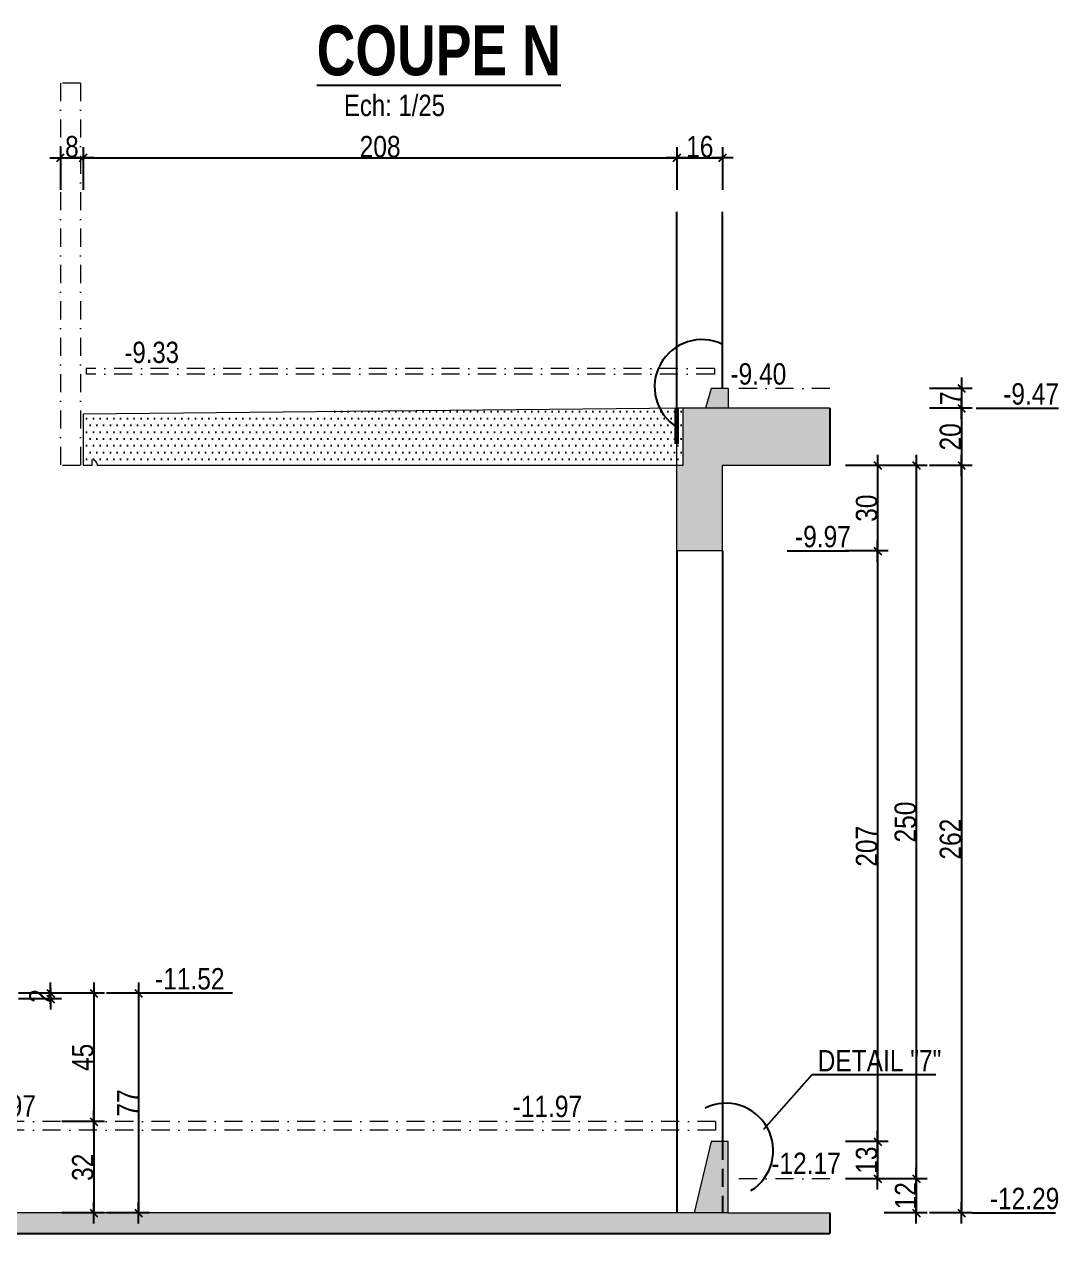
# Model space of a CAD drawing. Header units: millimetres. Extents: x 0 to 26991, y -21919 to -4.
# Drawn here: x 25078 to 25803, y -20369 to -19506 of the extents above; entities that cross this region are included whole.
import ezdxf
from ezdxf.enums import TextEntityAlignment as Align

# ---------------------------------------------------------------- set-up
doc = ezdxf.new("R2010")
doc.units = ezdxf.units.MM
for name, pattern in [('CACHE', [9.525, 6.35, -3.175]), ('CACHEX2', [19.05, 12.7, -6.35]), ('TIRETPTX2', [50.8, 25.4, -12.7, 0, -12.7])]:
    doc.linetypes.add(name, pattern=pattern)
for name, color, linetype in [('01_cote_gen', 4, 'Continuous'), ('01_linteaux', 2, 'Continuous'), ('01_murs_sup', 2, 'CACHEX2'), ('01_poch_BN', 9, 'Continuous'), ('01_poch_murs', 253, 'Continuous'), ('01_texte', 230, 'Continuous'), ('AA_COTES', 2, 'Continuous')]:
    doc.layers.add(name, color=color, linetype=linetype)
doc.layers.add('01_murs_coup', color=5, linetype='Continuous', lineweight=60)
doc.layers.add('01_tram_axes', color=2, linetype='TIRETPTX2', lineweight=9)
doc.styles.add('ARIAL NA', font='ARIALN.TTF')
doc.styles.add('Arial Narrow', font='ARIALN.TTF')
doc.styles.add('impact', font='impact.ttf')
doc.styles.add('MATTE_TXT', font='arial.ttf')
doc.styles.add('STYLE2', font='ARIALN.TTF')
doc.dimstyles.new('JB25', dxfattribs={"dimscale": 0.1, "dimtxt": 150, "dimasz": 15, "dimexe": 0.1, "dimexo": 0.1, "dimgap": 0.09, "dimtad": 1, "dimdec": 1, "dimlfac": 0.5, "dimdsep": 46, "dimtxsty": 'STYLE2', "dimblk1": 'BOND_G', "dimblk2": 'BOND_D', "dimsah": 1, "dimcen": 1.5, "dimdle": 0.01, "dimse1": 1, "dimse2": 1, "dimclrd": 4, "dimclre": 2, "dimclrt": 6, "dimazin": 2, "dimtfac": 2.333333, "dimtdec": 1, "dimtix": 1, "dimtmove": 2, "dimatfit": 3, "dimldrblk": 'BOND_G', "dimfxl": 1, "dimtolj": 1, "dimtzin": 0, "dimarcsym": 0})

# ---------------------------------------------------------------- blocks, each defined once
blk = doc.blocks.new('BOND_G')
at = {"layer": 'AA_COTES', "color": 0}
for p, q in [((0, -5), (0, 15)), ((5, 0), (-5, 0)), ((1.77, 1.77), (-1.77, -1.77))]:
    blk.add_line(p, q, dxfattribs=at)
blk = doc.blocks.new('BOND_D')
at = {"layer": 'AA_COTES', "color": 0}
for p, q in [((5, 0), (-5, 0)), ((-1.77, -1.77), (1.77, 1.77)), ((0, 5), (0, -15))]:
    blk.add_line(p, q, dxfattribs=at)
blk = doc.blocks.new('*D3466')
at = {"layer": '01_cote_gen', "color": 4, "lineweight": -2, "transparency": 16777216}
blk.add_line((25703.01, -20316.22), (25703.01, -20337.22), dxfattribs=at)
at = {"layer": 'Defpoints', "color": 0, "transparency": 16777216}
for p in [(25630.41, -20314.72), (25630.41, -20338.72), (25703.01, -20338.72)]:
    blk.add_point(p, dxfattribs=at)
at = {"layer": '01_cote_gen', "color": 4, "lineweight": -2, "transparency": 16777216, "xscale": 1.5, "yscale": 1.5, "zscale": 1.5}
for name, p, rotation in [('BOND_G', (25703.01, -20314.72), 90), ('BOND_D', (25703.01, -20338.72), 270)]:
    blk.add_blockref(name, p, dxfattribs=dict(at, rotation=rotation))
at = {"layer": '01_cote_gen', "color": 6, "transparency": 16777216, "insert": (25695.47, -20326.72), "char_height": 15, "attachment_point": 5, "rotation": 90, "style": 'STYLE2'}
blk.add_mtext('\\A1;12', dxfattribs=at)
blk = doc.blocks.new('*D3467')
at = {"layer": '01_cote_gen', "color": 4, "lineweight": -2, "ltscale": 0.1, "transparency": 16777216}
blk.add_line((25734.69, -19776.22), (25734.69, -19813.22), dxfattribs=at)
at = {"layer": 'Defpoints', "color": 0, "ltscale": 0.1, "transparency": 16777216}
for p in [(25727.19, -19774.72), (25649.99, -19814.72), (25734.69, -19814.72)]:
    blk.add_point(p, dxfattribs=at)
at = {"layer": '01_cote_gen', "color": 4, "lineweight": -2, "ltscale": 0.1, "transparency": 16777216, "xscale": 1.5, "yscale": 1.5, "zscale": 1.5}
for name, p, rotation in [('BOND_G', (25734.69, -19774.72), 90), ('BOND_D', (25734.69, -19814.72), 270)]:
    blk.add_blockref(name, p, dxfattribs=dict(at, rotation=rotation))
at = {"layer": '01_cote_gen', "color": 6, "ltscale": 0.1, "transparency": 16777216, "insert": (25727.02, -19794.72), "char_height": 15, "attachment_point": 5, "rotation": 90, "style": 'STYLE2'}
blk.add_mtext('\\A1;20', dxfattribs=at)
blk = doc.blocks.new('*D3468')
at = {"layer": '01_cote_gen', "color": 4, "lineweight": -2, "ltscale": 0.1, "transparency": 16777216}
blk.add_line((25703.01, -19816.22), (25703.01, -20313.22), dxfattribs=at)
at = {"layer": 'Defpoints', "color": 0, "ltscale": 0.1, "transparency": 16777216}
for p in [(25649.99, -19814.72), (25649.99, -20314.72), (25703.01, -20314.72)]:
    blk.add_point(p, dxfattribs=at)
at = {"layer": '01_cote_gen', "color": 4, "lineweight": -2, "ltscale": 0.1, "transparency": 16777216, "xscale": 1.5, "yscale": 1.5, "zscale": 1.5}
for name, p, rotation in [('BOND_G', (25703.01, -19814.72), 90), ('BOND_D', (25703.01, -20314.72), 270)]:
    blk.add_blockref(name, p, dxfattribs=dict(at, rotation=rotation))
at = {"layer": '01_cote_gen', "color": 6, "ltscale": 0.1, "transparency": 16777216, "insert": (25695.34, -20064.72), "char_height": 15, "attachment_point": 5, "rotation": 90, "style": 'STYLE2'}
blk.add_mtext('\\A1;250', dxfattribs=at)
blk = doc.blocks.new('*D3469')
at = {"layer": '01_murs_coup', "color": 4, "lineweight": -2, "transparency": 16777216}
blk.add_line((25675.9, -19816.22), (25675.9, -19873.22), dxfattribs=at)
at = {"layer": 'Defpoints', "color": 0, "transparency": 16777216}
for p in [(25649.99, -19814.72), (25567.28, -19874.72), (25675.9, -19874.72)]:
    blk.add_point(p, dxfattribs=at)
at = {"layer": '01_murs_coup', "color": 4, "lineweight": -2, "transparency": 16777216, "xscale": 1.5, "yscale": 1.5, "zscale": 1.5}
for name, p, rotation in [('BOND_G', (25675.9, -19814.72), 90), ('BOND_D', (25675.9, -19874.72), 270)]:
    blk.add_blockref(name, p, dxfattribs=dict(at, rotation=rotation))
at = {"layer": '01_murs_coup', "color": 6, "lineweight": 0, "transparency": 16777216, "insert": (25668.23, -19844.72), "char_height": 15, "attachment_point": 5, "rotation": 90, "style": 'STYLE2'}
blk.add_mtext('\\A1;30', dxfattribs=at)
blk = doc.blocks.new('*D3470')
at = {"layer": '01_cote_gen', "color": 4, "lineweight": -2, "ltscale": 0.1, "transparency": 16777216}
blk.add_line((25734.69, -19816.22), (25734.69, -20337.22), dxfattribs=at)
at = {"layer": 'Defpoints', "color": 0, "ltscale": 0.1, "transparency": 16777216}
for p in [(25727.19, -19814.72), (25710.51, -20338.72), (25734.69, -20338.72)]:
    blk.add_point(p, dxfattribs=at)
at = {"layer": '01_cote_gen', "color": 4, "lineweight": -2, "ltscale": 0.1, "transparency": 16777216, "xscale": 1.5, "yscale": 1.5, "zscale": 1.5}
for name, p, rotation in [('BOND_G', (25734.69, -19814.72), 90), ('BOND_D', (25734.69, -20338.72), 270)]:
    blk.add_blockref(name, p, dxfattribs=dict(at, rotation=rotation))
at = {"layer": '01_cote_gen', "color": 6, "ltscale": 0.1, "transparency": 16777216, "insert": (25727.02, -20076.72), "char_height": 15, "attachment_point": 5, "rotation": 90, "style": 'STYLE2'}
blk.add_mtext('\\A1;262', dxfattribs=at)
blk = doc.blocks.new('*D3475')
at = {"layer": '01_cote_gen', "color": 4, "lineweight": -2, "ltscale": 0.1, "transparency": 16777216}
blk.add_line((25675.9, -19876.22), (25675.9, -20287.22), dxfattribs=at)
at = {"layer": 'Defpoints', "color": 0, "ltscale": 0.1, "transparency": 16777216}
for p in [(25567.28, -19874.72), (25571.28, -20288.72), (25675.9, -20288.72)]:
    blk.add_point(p, dxfattribs=at)
at = {"layer": '01_cote_gen', "color": 4, "lineweight": -2, "ltscale": 0.1, "transparency": 16777216, "xscale": 1.5, "yscale": 1.5, "zscale": 1.5}
for name, p, rotation in [('BOND_G', (25675.9, -19874.72), 90), ('BOND_D', (25675.9, -20288.72), 270)]:
    blk.add_blockref(name, p, dxfattribs=dict(at, rotation=rotation))
at = {"layer": '01_cote_gen', "color": 6, "ltscale": 0.1, "transparency": 16777216, "insert": (25668.23, -20081.72), "char_height": 15, "attachment_point": 5, "rotation": 90, "style": 'STYLE2'}
blk.add_mtext('\\A1;207', dxfattribs=at)
blk = doc.blocks.new('*D3476')
at = {"layer": '01_cote_gen', "color": 4, "lineweight": -2, "ltscale": 0.1, "transparency": 16777216}
blk.add_line((25675.9, -20290.22), (25675.9, -20313.22), dxfattribs=at)
at = {"layer": 'Defpoints', "color": 0, "ltscale": 0.1, "transparency": 16777216}
for p in [(25653.4, -20288.72), (25642.43, -20314.72), (25675.9, -20314.72)]:
    blk.add_point(p, dxfattribs=at)
at = {"layer": '01_cote_gen', "color": 4, "lineweight": -2, "ltscale": 0.1, "transparency": 16777216, "xscale": 1.5, "yscale": 1.5, "zscale": 1.5}
for name, p, rotation in [('BOND_G', (25675.9, -20288.72), 90), ('BOND_D', (25675.9, -20314.72), 270)]:
    blk.add_blockref(name, p, dxfattribs=dict(at, rotation=rotation))
at = {"layer": '01_cote_gen', "color": 6, "ltscale": 0.1, "transparency": 16777216, "insert": (25668.23, -20301.72), "char_height": 15, "attachment_point": 5, "rotation": 90, "style": 'STYLE2'}
blk.add_mtext('\\A1;13', dxfattribs=at)
blk = doc.blocks.new('*D3471')
at = {"layer": '01_cote_gen', "color": 4, "lineweight": -2, "transparency": 16777216}
blk.add_line((25157.97, -20186.22), (25157.97, -20337.22), dxfattribs=at)
at = {"layer": 'Defpoints', "color": 0, "transparency": 16777216}
for p in [(25079.91, -20184.72), (25100.74, -20338.72), (25157.97, -20338.72)]:
    blk.add_point(p, dxfattribs=at)
at = {"layer": '01_cote_gen', "color": 4, "lineweight": -2, "transparency": 16777216, "xscale": 1.5, "yscale": 1.5, "zscale": 1.5}
for name, p, rotation in [('BOND_G', (25157.97, -20184.72), 90), ('BOND_D', (25157.97, -20338.72), 270)]:
    blk.add_blockref(name, p, dxfattribs=dict(at, rotation=rotation))
at = {"layer": '01_cote_gen', "color": 6, "transparency": 16777216, "insert": (25150.46, -20261.72), "char_height": 15, "attachment_point": 5, "rotation": 90, "style": 'STYLE2'}
blk.add_mtext('\\A1;77', dxfattribs=at)
blk = doc.blocks.new('*D3472')
at = {"layer": '01_cote_gen', "color": 4, "lineweight": -2, "transparency": 16777216}
blk.add_line((25126.63, -20186.22), (25126.63, -20273.22), dxfattribs=at)
at = {"layer": 'Defpoints', "color": 0, "transparency": 16777216}
for p in [(25079.91, -20184.72), (25108.51, -20274.72), (25126.63, -20274.72)]:
    blk.add_point(p, dxfattribs=at)
at = {"layer": '01_cote_gen', "color": 4, "lineweight": -2, "transparency": 16777216, "xscale": 1.5, "yscale": 1.5, "zscale": 1.5}
for name, p, rotation in [('BOND_G', (25126.63, -20184.72), 90), ('BOND_D', (25126.63, -20274.72), 270)]:
    blk.add_blockref(name, p, dxfattribs=dict(at, rotation=rotation))
at = {"layer": '01_cote_gen', "color": 6, "transparency": 16777216, "insert": (25118.99, -20229.72), "char_height": 15, "attachment_point": 5, "rotation": 90, "style": 'STYLE2'}
blk.add_mtext('\\A1;45', dxfattribs=at)
blk = doc.blocks.new('*D3473')
at = {"layer": '01_cote_gen', "color": 4, "lineweight": -2, "transparency": 16777216}
blk.add_line((25126.63, -20276.22), (25126.63, -20337.22), dxfattribs=at)
at = {"layer": 'Defpoints', "color": 0, "transparency": 16777216}
for p in [(25089.37, -20274.72), (25103.55, -20338.72), (25126.63, -20338.72)]:
    blk.add_point(p, dxfattribs=at)
at = {"layer": '01_cote_gen', "color": 4, "lineweight": -2, "transparency": 16777216, "xscale": 1.5, "yscale": 1.5, "zscale": 1.5}
for name, p, rotation in [('BOND_G', (25126.63, -20274.72), 90), ('BOND_D', (25126.63, -20338.72), 270)]:
    blk.add_blockref(name, p, dxfattribs=dict(at, rotation=rotation))
at = {"layer": '01_cote_gen', "color": 6, "transparency": 16777216, "insert": (25118.96, -20306.72), "char_height": 15, "attachment_point": 5, "rotation": 90, "style": 'STYLE2'}
blk.add_mtext('\\A1;32', dxfattribs=at)
blk = doc.blocks.new('*D3474')
at = {"layer": '01_cote_gen', "color": 4, "lineweight": -2, "transparency": 16777216}
for p, q in [((25096.39, -20183.22), (25096.39, -20181.72)), ((25096.39, -20188.72), (25096.39, -20184.72)), ((25096.39, -20190.22), (25096.39, -20191.72))]:
    blk.add_line(p, q, dxfattribs=at)
at = {"layer": 'Defpoints', "color": 0, "transparency": 16777216}
for p in [(25079.91, -20184.72), (25096.39, -20184.72), (25111.91, -20188.72)]:
    blk.add_point(p, dxfattribs=at)
at = {"layer": '01_cote_gen', "color": 4, "lineweight": -2, "transparency": 16777216, "xscale": 1.5, "yscale": 1.5, "zscale": 1.5}
for name, p, rotation in [('BOND_D', (25096.39, -20184.72), 270), ('BOND_G', (25096.39, -20188.72), 90)]:
    blk.add_blockref(name, p, dxfattribs=dict(at, rotation=rotation))
at = {"layer": '01_cote_gen', "color": 6, "transparency": 16777216, "insert": (25088.85, -20186.72), "char_height": 15, "attachment_point": 5, "rotation": 90, "style": 'STYLE2'}
blk.add_mtext('\\A1;2', dxfattribs=at)
blk = doc.blocks.new('*D3478')
at = {"layer": '01_cote_gen', "color": 4, "lineweight": -2, "ltscale": 0.1, "transparency": 16777216}
blk.add_line((25536.78, -19599.05), (25565.78, -19599.05), dxfattribs=at)
at = {"layer": 'Defpoints', "color": 0, "ltscale": 0.1, "transparency": 16777216}
for p in [(25567.28, -19599.05), (25535.28, -19648.52), (25567.28, -19648.52)]:
    blk.add_point(p, dxfattribs=at)
at = {"layer": '01_cote_gen', "color": 4, "lineweight": -2, "ltscale": 0.1, "transparency": 16777216, "xscale": 1.5, "yscale": 1.5, "zscale": 1.5, "rotation": 180}
blk.add_blockref('BOND_G', (25535.28, -19599.05), dxfattribs=at)
at = {"layer": '01_cote_gen', "color": 4, "lineweight": -2, "ltscale": 0.1, "transparency": 16777216, "xscale": 1.5, "yscale": 1.5, "zscale": 1.5}
blk.add_blockref('BOND_D', (25567.28, -19599.05), dxfattribs=at)
at = {"layer": '01_cote_gen', "color": 6, "ltscale": 0.1, "transparency": 16777216, "insert": (25551.28, -19591.38), "char_height": 15, "attachment_point": 5, "style": 'STYLE2'}
blk.add_mtext('\\A1;16', dxfattribs=at)
blk = doc.blocks.new('*D3480')
at = {"layer": '01_cote_gen', "color": 4, "lineweight": -2, "transparency": 16777216}
blk.add_line((25014.04, -19813.22), (25014.04, -19776.22), dxfattribs=at)
at = {"layer": 'Defpoints', "color": 0, "transparency": 16777216}
for p in [(25014.04, -19774.72), (25571.28, -19774.72), (25119.28, -19814.72)]:
    blk.add_point(p, dxfattribs=at)
at = {"layer": '01_cote_gen', "color": 4, "lineweight": -2, "transparency": 16777216, "xscale": 1.5, "yscale": 1.5, "zscale": 1.5}
for name, p, rotation in [('BOND_D', (25014.04, -19774.72), 90), ('BOND_G', (25014.04, -19814.72), 270)]:
    blk.add_blockref(name, p, dxfattribs=dict(at, rotation=rotation))
at = {"layer": '01_cote_gen', "color": 6, "transparency": 16777216, "insert": (25006.37, -19794.72), "char_height": 15, "attachment_point": 5, "rotation": 90, "style": 'STYLE2'}
blk.add_mtext('\\A1;20', dxfattribs=at)
blk = doc.blocks.new('*D3481')
at = {"layer": '01_cote_gen', "color": 4, "lineweight": -2, "transparency": 16777216}
blk.add_line((25044.3, -19813.22), (25044.3, -19780.22), dxfattribs=at)
at = {"layer": 'Defpoints', "color": 0, "transparency": 16777216}
for p in [(25044.3, -19778.72), (25119.28, -19778.72), (25036.54, -19814.72)]:
    blk.add_point(p, dxfattribs=at)
at = {"layer": '01_cote_gen', "color": 4, "lineweight": -2, "transparency": 16777216, "xscale": 1.5, "yscale": 1.5, "zscale": 1.5}
for name, p, rotation in [('BOND_D', (25044.3, -19778.72), 90), ('BOND_G', (25044.3, -19814.72), 270)]:
    blk.add_blockref(name, p, dxfattribs=dict(at, rotation=rotation))
at = {"layer": '01_cote_gen', "color": 6, "transparency": 16777216, "insert": (25036.63, -19796.72), "char_height": 15, "attachment_point": 5, "rotation": 90, "style": 'STYLE2'}
blk.add_mtext('\\A1;18', dxfattribs=at)
blk = doc.blocks.new('*D3482')
at = {"layer": '01_cote_gen', "color": 4, "lineweight": -2, "ltscale": 0.1, "transparency": 16777216}
blk.add_line((25734.69, -19762.22), (25734.69, -19773.22), dxfattribs=at)
at = {"layer": 'Defpoints', "color": 0, "ltscale": 0.1, "transparency": 16777216}
for p in [(25636.23, -19760.72), (25636.23, -19774.72), (25734.69, -19774.72)]:
    blk.add_point(p, dxfattribs=at)
at = {"layer": '01_cote_gen', "color": 4, "lineweight": -2, "ltscale": 0.1, "transparency": 16777216, "xscale": 1.5, "yscale": 1.5, "zscale": 1.5}
for name, p, rotation in [('BOND_G', (25734.69, -19760.72), 90), ('BOND_D', (25734.69, -19774.72), 270)]:
    blk.add_blockref(name, p, dxfattribs=dict(at, rotation=rotation))
at = {"layer": '01_cote_gen', "color": 6, "ltscale": 0.1, "transparency": 16777216, "insert": (25727.18, -19767.72), "char_height": 15, "attachment_point": 5, "rotation": 90, "style": 'STYLE2'}
blk.add_mtext('\\A1;7', dxfattribs=at)
blk = doc.blocks.new('*D3483')
at = {"layer": '01_cote_gen', "color": 4, "lineweight": -2, "ltscale": 0.1, "transparency": 16777216}
blk.add_line((25104.78, -19599.05), (25117.78, -19599.05), dxfattribs=at)
at = {"layer": 'Defpoints', "color": 0, "ltscale": 0.1, "transparency": 16777216}
for p in [(25119.28, -19599.05), (25103.28, -19793.9), (25119.28, -19793.9)]:
    blk.add_point(p, dxfattribs=at)
at = {"layer": '01_cote_gen', "color": 4, "lineweight": -2, "ltscale": 0.1, "transparency": 16777216, "xscale": 1.5, "yscale": 1.5, "zscale": 1.5, "rotation": 180}
blk.add_blockref('BOND_G', (25103.28, -19599.05), dxfattribs=at)
at = {"layer": '01_cote_gen', "color": 4, "lineweight": -2, "ltscale": 0.1, "transparency": 16777216, "xscale": 1.5, "yscale": 1.5, "zscale": 1.5}
blk.add_blockref('BOND_D', (25119.28, -19599.05), dxfattribs=at)
at = {"layer": '01_cote_gen', "color": 6, "ltscale": 0.1, "transparency": 16777216, "insert": (25111.28, -19591.38), "char_height": 15, "attachment_point": 5, "style": 'STYLE2'}
blk.add_mtext('\\A1;8', dxfattribs=at)
blk = doc.blocks.new('*D3484')
at = {"layer": '01_cote_gen', "color": 4, "lineweight": -2, "ltscale": 0.1, "transparency": 16777216}
blk.add_line((25120.78, -19599.05), (25533.78, -19599.05), dxfattribs=at)
at = {"layer": 'Defpoints', "color": 0, "ltscale": 0.1, "transparency": 16777216}
for p in [(25535.28, -19599.05), (25119.28, -19621.55), (25535.28, -19621.55)]:
    blk.add_point(p, dxfattribs=at)
at = {"layer": '01_cote_gen', "color": 4, "lineweight": -2, "ltscale": 0.1, "transparency": 16777216, "xscale": 1.5, "yscale": 1.5, "zscale": 1.5, "rotation": 180}
blk.add_blockref('BOND_G', (25119.28, -19599.05), dxfattribs=at)
at = {"layer": '01_cote_gen', "color": 4, "lineweight": -2, "ltscale": 0.1, "transparency": 16777216, "xscale": 1.5, "yscale": 1.5, "zscale": 1.5}
blk.add_blockref('BOND_D', (25535.28, -19599.05), dxfattribs=at)
at = {"layer": '01_cote_gen', "color": 6, "ltscale": 0.1, "transparency": 16777216, "insert": (25327.28, -19591.38), "char_height": 15, "attachment_point": 5, "style": 'STYLE2'}
blk.add_mtext('\\A1;208', dxfattribs=at)

msp = doc.modelspace()

# ---------------------------------------------------------------- hatches: boundary and pattern name
at = {"layer": '01_poch_BN', "ltscale": 0.1}
h = msp.add_hatch(color=256, dxfattribs=at)
h.dxf.hatch_style = 1
h.paths.add_polyline_path([(25642.43, -19774.72), (25539.28, -19774.72), (25539.28, -19814.72), (25535.28, -19814.72), (25535.28, -19874.72), (25567.28, -19874.72), (25567.28, -19814.72), (25642.43, -19814.72)])
h.paths.add_polyline_path([(25571.28, -19760.72), (25559.28, -19760.72), (25555.28, -19774.72), (25571.28, -19774.72)])
h = msp.add_hatch(color=256, dxfattribs=at)
h.dxf.hatch_style = 1
h.paths.add_polyline_path([(25571.28, -20288.72), (25559.28, -20288.72), (25547.28, -20338.72), (25571.28, -20338.72)])
h.paths.add_polyline_path([(25642.43, -20338.72), (25571.28, -20338.72), (25547.28, -20338.72), (24979.28, -20338.72), (24979.28, -20369.18), (24994.67, -20369.18), (24994.67, -20353.23), (25642.43, -20353.23)])
h.paths.add_polyline_path([(25011.28, -20188.72), (24979.28, -20184.72), (24979.28, -20338.72), (25011.28, -20338.72)])
at = {"layer": '01_poch_murs', "ltscale": 5}
h = msp.add_hatch(dxfattribs=at)
h.set_pattern_fill('DOTS', color=256, scale=3)
h.set_pattern_definition([(0, (1192.4333, 3530.623), (2.38125, 4.7625), [0, -4.7625])])
edge = h.paths.add_edge_path()
edge.add_line((25119.28, -19778.72), (25539.28, -19774.72))
edge.add_line((25539.28, -19774.72), (25539.28, -19814.72))
edge.add_line((25539.28, -19814.72), (25145.28, -19814.72))
edge.add_arc((25141.28, -19814.72), 4, 360, 450)
edge.add_line((25141.28, -19810.72), (25141.28, -19814.72))
edge.add_line((25141.28, -19814.72), (25119.28, -19814.72))
edge.add_line((25119.28, -19814.72), (25119.28, -19778.72))

# ---------------------------------------------------------------- linework, layer by layer
at = {"layer": '01_linteaux', "ltscale": 0.1}
for p, q in [((25535.28, -19774.72), (25535.28, -19637.1)), ((25567.28, -19760.72), (25567.28, -19637.1)), ((25535.28, -19874.72), (25535.28, -20338.72)), ((25567.28, -19874.72), (25567.28, -20288.72))]:
    msp.add_line(p, q, dxfattribs=at)
at = {"layer": '01_linteaux', "linetype": 'CACHE', "lineweight": 0}
msp.add_line((25535.28, -19814.72), (25535.28, -19774.76), dxfattribs=at)
at = {"layer": '01_murs_coup', "linetype": 'Continuous', "lineweight": 0}
for p, q in [((25559.28, -19760.72), (25555.28, -19774.72)), ((25571.28, -19760.72), (25559.28, -19760.72)), ((25571.28, -19760.72), (25571.28, -19774.72)), ((25539.28, -19774.72), (25119.28, -19778.72)), ((25119.28, -19778.72), (25119.28, -19814.72)), ((25539.28, -19774.72), (25539.28, -19814.72)), ((25125.28, -19814.72), (25119.28, -19814.72)), ((25125.28, -19810.72), (25125.28, -19814.72)), ((25539.28, -19814.72), (25129.28, -19814.72))]:
    msp.add_line(p, q, dxfattribs=at)
at = {"layer": '01_murs_coup', "lineweight": 0}
for p, q in [((25642.43, -19774.72), (25535.28, -19774.72)), ((25535.28, -19874.72), (25535.28, -19774.72)), ((25642.43, -19814.72), (25567.28, -19814.72)), ((25567.28, -19874.72), (25567.28, -19814.72)), ((25567.28, -19874.72), (25535.28, -19874.72)), ((25559.28, -20288.72), (25547.28, -20338.72)), ((25571.28, -20288.72), (25559.28, -20288.72)), ((25571.28, -20338.72), (25571.28, -20288.72)), ((25571.28, -20338.72), (24979.28, -20338.72)), ((25571.28, -20338.72), (25642.43, -20338.72))]:
    msp.add_line(p, q, dxfattribs=at)
at = {"layer": '01_murs_coup'}
msp.add_line((25535.28, -19799.62), (25535.28, -19774.73), dxfattribs=at)
at = {"layer": '01_murs_coup', "linetype": 'Continuous', "lineweight": 0}
msp.add_arc((25125.28, -19814.72), 4, 0, 90, dxfattribs=at)
at = {"layer": '01_murs_sup'}
msp.add_line((25567.28, -20288.72), (25567.28, -20338.72), dxfattribs=at)
at = {"layer": '01_poch_BN', "ltscale": 0.1}
msp.add_line((25642.43, -19774.72), (25642.43, -19814.72), dxfattribs=at)
at = {"layer": '01_poch_BN'}
for p in [(25642.43, -20338.72), (24994.67, -20353.23)]:
    msp.add_line(p, (25642.43, -20353.23), dxfattribs=at)
at = {"layer": '01_texte'}
for p, q in [((25744.87, -19774.72), (25802.55, -19774.72)), ((25612.53, -19874.72), (25655.64, -19874.72)), ((25223.8, -20184.72), (25165.47, -20184.72)), ((25596.16, -20280), (25630.06, -20241.71)), ((25630.06, -20241.71), (25716.78, -20241.71)), ((25742.19, -20338.72), (25800.52, -20338.72))]:
    msp.add_line(p, q, dxfattribs=at)
for centre, start, end in [((25552.72, -19759.69), 63.90095, 238.22958), ((25569.62, -20294.97), 301.77042, 116.09905)]:
    msp.add_arc(centre, 33.11, start, end, dxfattribs=at)
at = {"layer": '01_tram_axes', "ltscale": 0.5}
for p, q in [((25103.28, -19546.72), (25103.28, -19814.72)), ((25117.28, -19546.72), (25103.28, -19546.72)), ((25117.28, -19546.72), (25117.28, -19814.72)), ((25561.5, -19746.72), (25121.28, -19746.72)), ((25121.28, -19746.72), (25121.28, -19750.72)), ((25561.5, -19750.72), (25121.28, -19750.72)), ((25561.5, -19746.72), (25561.5, -19750.72)), ((25642.43, -19760.72), (25571.28, -19760.72)), ((25117.28, -19814.72), (25103.28, -19814.72)), ((25562.34, -20274.72), (25015.28, -20274.72)), ((25562.34, -20280.72), (25015.28, -20280.72)), ((25562.34, -20274.72), (25562.34, -20280.72)), ((25642.43, -20314.72), (25571.28, -20314.72))]:
    msp.add_line(p, q, dxfattribs=at)

# ---------------------------------------------------------------- texts
at = {"layer": '01_texte', "style": 'impact'}
msp.add_text('%%UCOUPE N', height=35, dxfattribs=at).set_placement((25368.35, -19551.79), align=Align.BOTTOM_CENTER)
at = {"layer": '01_texte', "style": 'MATTE_TXT', "width": 0.8}
for s, p in [('Ech: 1/25', (25337.31, -19574.35)), ('-9.33', (25167.21, -19747.48))]:
    msp.add_text(s, height=15, dxfattribs=at).set_placement(p, align=Align.BOTTOM_CENTER)
at = {"layer": '01_texte'}
for s, style, p in [('-9.40', 'ARIAL NA', (25572.75, -19758.08)), ('-9.47', 'ARIAL NA', (25763.89, -19772.11)), ('-9.97', 'ARIAL NA', (25617.99, -19872.11)), ('-11.52', 'ARIAL NA', (25169.53, -20182.11)), ('DETAIL "7"', 'ARIAL NA', (25633.87, -20239.55)), ('-11.97', 'Arial Narrow', (25037.35, -20271.19)), ('-11.97', 'ARIAL NA', (25420.09, -20271.55)), ('-12.17', 'ARIAL NA', (25601.37, -20311.51)), ('-12.29', 'ARIAL NA', (25754.52, -20336.11))]:
    msp.add_text(s, height=15, dxfattribs=dict(at, style=style)).set_placement(p)

# ---------------------------------------------------------------- dimensions: what is measured, and where the dimension line sits
at = {"layer": '01_cote_gen', "ltscale": 0.1}
for base, p1, p2, picture, middle in [((25119.28, -19599.05), (25103.28, -19793.9), (25119.28, -19793.9), '*D3483', (25111.28, -19591.38)), ((25535.28, -19599.05), (25119.28, -19621.55), (25535.28, -19621.55), '*D3484', (25327.28, -19591.38)), ((25567.28, -19599.05), (25535.28, -19648.52), (25567.28, -19648.52), '*D3478', (25551.28, -19591.38))]:
    dim = msp.add_linear_dim(base=base, p1=p1, p2=p2, dimstyle='JB25', dxfattribs=at)
    dim.commit()
    dim.dimension.update_dxf_attribs({"geometry": picture, "text_midpoint": middle})
for base, p1, p2, picture, middle in [((25734.69, -19774.72), (25636.23, -19760.72), (25636.23, -19774.72), '*D3482', (25727.18, -19767.72)), ((25734.69, -19814.72), (25727.19, -19774.72), (25649.99, -19814.72), '*D3467', (25727.02, -19794.72)), ((25703.01, -20314.72), (25649.99, -19814.72), (25649.99, -20314.72), '*D3468', (25695.34, -20064.72)), ((25734.69, -20338.72), (25727.19, -19814.72), (25710.51, -20338.72), '*D3470', (25727.02, -20076.72)), ((25675.9, -20288.72), (25567.28, -19874.72), (25571.28, -20288.72), '*D3475', (25668.23, -20081.72)), ((25675.9, -20314.72), (25653.4, -20288.72), (25642.43, -20314.72), '*D3476', (25668.23, -20301.72))]:
    dim = msp.add_linear_dim(base=base, p1=p1, p2=p2, angle=90, dimstyle='JB25', dxfattribs=at)
    dim.commit()
    dim.dimension.update_dxf_attribs({"geometry": picture, "text_midpoint": middle})
at = {"layer": '01_cote_gen'}
for base, p1, p2, picture, middle in [((25014.04, -19774.72), (25119.28, -19814.72), (25571.28, -19774.72), '*D3480', (25006.37, -19794.72)), ((25044.3, -19778.72), (25036.54, -19814.72), (25119.28, -19778.72), '*D3481', (25036.63, -19796.72)), ((25096.39, -20184.72), (25111.91, -20188.72), (25079.91, -20184.72), '*D3474', (25088.85, -20186.72)), ((25157.97, -20338.72), (25079.91, -20184.72), (25100.74, -20338.72), '*D3471', (25150.46, -20261.72)), ((25126.63, -20274.72), (25079.91, -20184.72), (25108.51, -20274.72), '*D3472', (25118.99, -20229.72)), ((25126.63, -20338.72), (25089.37, -20274.72), (25103.55, -20338.72), '*D3473', (25118.96, -20306.72)), ((25703.01, -20338.72), (25630.41, -20314.72), (25630.41, -20338.72), '*D3466', (25695.47, -20326.72))]:
    dim = msp.add_linear_dim(base=base, p1=p1, p2=p2, angle=90, dimstyle='JB25', dxfattribs=at)
    dim.commit()
    dim.dimension.update_dxf_attribs({"geometry": picture, "text_midpoint": middle})
at = {"layer": '01_murs_coup', "lineweight": 0}
dim = msp.add_linear_dim(base=(25675.9, -19874.72), p1=(25649.99, -19814.72), p2=(25567.28, -19874.72), angle=90, dimstyle='JB25', dxfattribs=at)
dim.commit()
dim.dimension.update_dxf_attribs({"geometry": '*D3469', "text_midpoint": (25668.23, -19844.72)})

doc.saveas('drawing.dxf')
